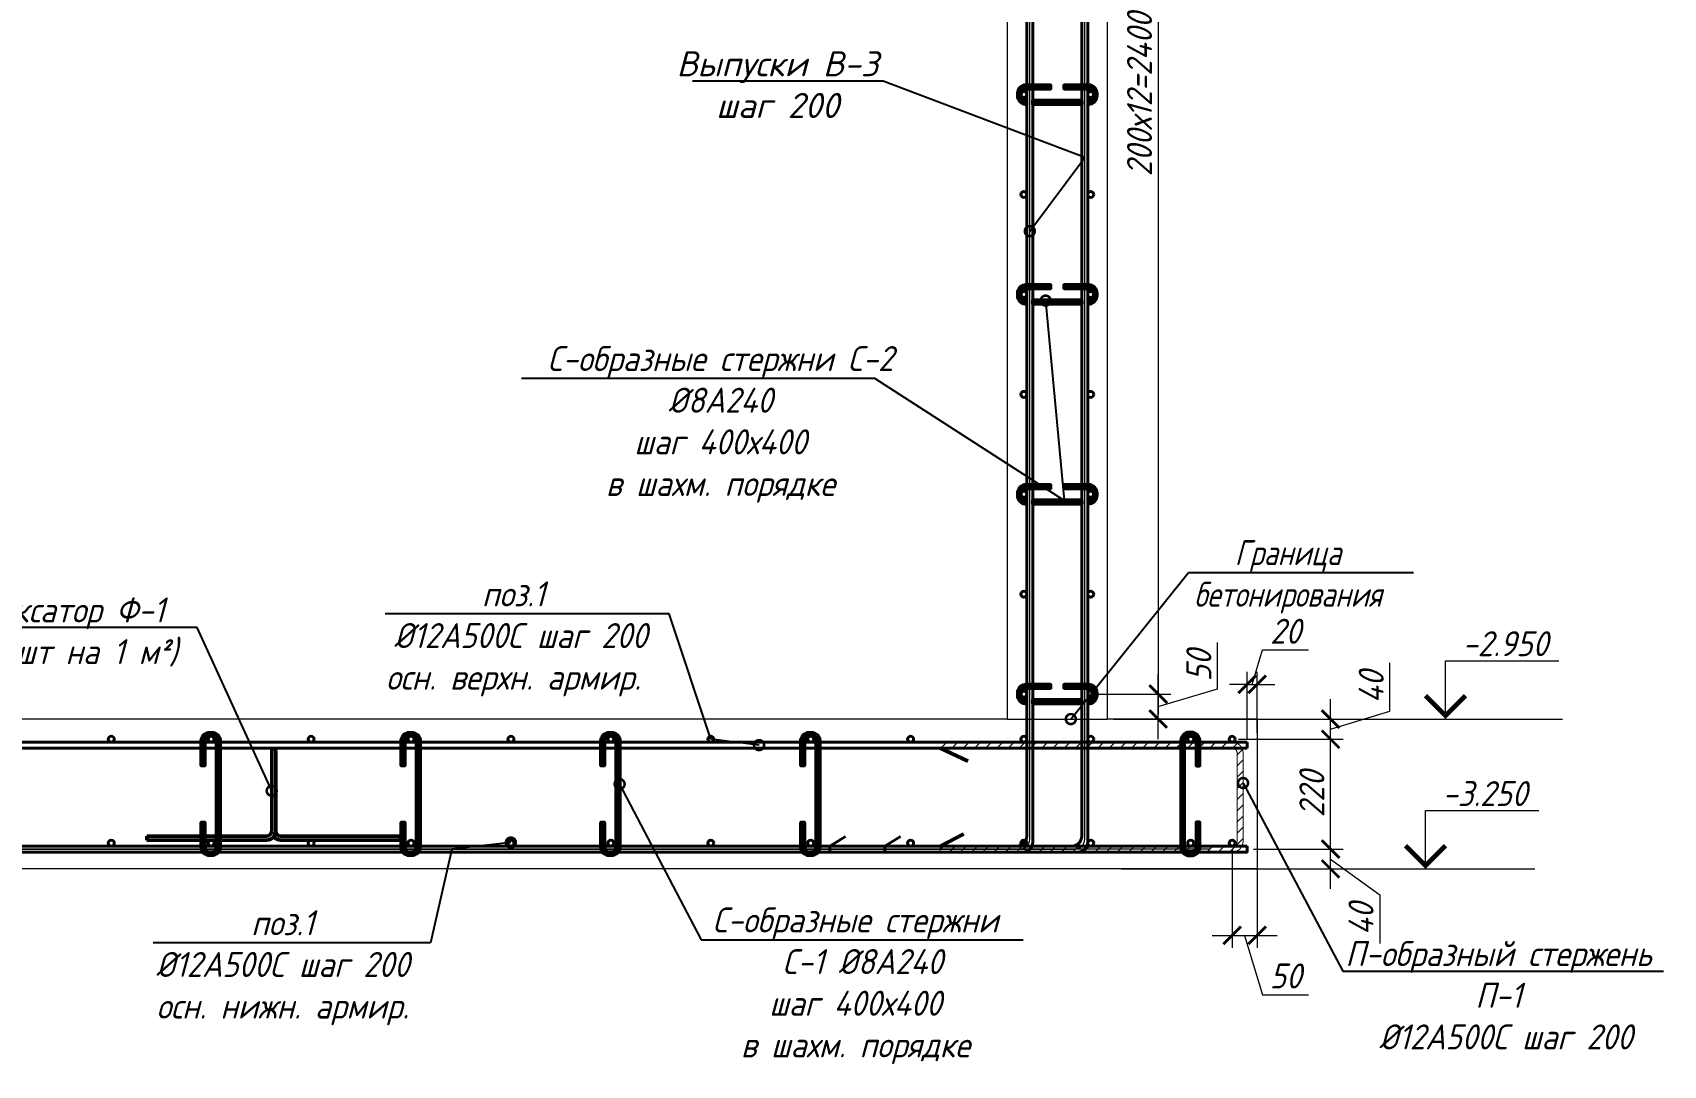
# Model space of a CAD drawing. Header units: millimetres. Extents: x 504091 to 2165846, y 135022 to 442887.
# Drawn here: x 1395289 to 1398553, y 227001 to 229068 of the extents above; entities that cross this region are included whole.
import ezdxf
from ezdxf import colors
from ezdxf.entities.mleader import LeaderData, LeaderLine
from ezdxf.math import Vec2, Vec3

# ---------------------------------------------------------------- set-up
doc = ezdxf.new("R2010")
doc.units = ezdxf.units.MM
doc.layers.get('Defpoints').update_dxf_attribs({"color": 255})
doc.layers.add('!Defpoints', color=255, linetype='Continuous', lineweight=5, plot=False)
for name, color, linetype, lineweight in [('Арматура 12', 26, 'Continuous', 50), ('К_Арматура 8', 134, 'Continuous', 50), ('КР_Арматура 12', 174, 'Continuous', 40), ('Монолит тонкий', 204, 'Continuous', 9), ('Размер', 7, 'Continuous', 13), ('размеры', 7, 'Continuous', 9), ('Размеры КР', 164, 'Continuous', 9)]:
    doc.layers.add(name, color=color, linetype=linetype, lineweight=lineweight)
doc.styles.add('GOST 2.304_new', font='isocpeur.ttf', dxfattribs={"width": 0.9, "oblique": 15})
doc.linetypes.add('зигзаг', pattern='A,0.00254,-5.08,[131,ltypeshp.shx,S=5.08,R=0,X=-5.08,Y=0],-10.16,[131,ltypeshp.shx,S=5.08,R=180,X=5.08,Y=0],-5.08', length=20.32254)
doc.dimstyles.new('SPDS 1_20', dxfattribs={"dimscale": 20, "dimtxt": 2.5, "dimasz": 1.77, "dimexe": 1.25, "dimexo": 0.625, "dimtad": 1, "dimdec": 0, "dimrnd": 0.001, "dimtxsty": 'GOST 2.304_new', "dimblk": 'ARCHTICK', "dimcen": 2.5, "dimdle": 2, "dimclrt": 256, "dimadec": 0, "dimazin": 2, "dimtfac": 0.75, "dimtdec": 0, "dimtmove": 1, "dimatfit": 3, "dimfxl": 0, "dimtolj": 1, "dimlwd": 9, "dimlwe": 9, "dimarcsym": 0})

# ---------------------------------------------------------------- blocks, each defined once
blk = doc.blocks.new('_DotSmall')
at = {"color": 0, "linetype": 'ByBlock', "lineweight": 35, "const_width": 0.5}
blk.add_lwpolyline([(-0.0625, 0, 1), (0.0625, 0, 1)], format="xyb", close=True, dxfattribs=at)
blk = doc.blocks.new('_ArchTick')
at = {"color": 0, "linetype": 'ByBlock', "const_width": 0.15}
blk.add_lwpolyline([(-0.5, -0.5), (0.5, 0.5)], dxfattribs=at)
blk = doc.blocks.new('*D3885')
at = {"layer": 'Defpoints', "color": 0, "lineweight": 20, "transparency": 16777216}
for p in [(1397406.8, 227744.2), (1397541.9, 227744.2), (1397439.8, 227694.2)]:
    blk.add_point(p, dxfattribs=at)
at = {"layer": 'Размеры КР', "color": 0, "lineweight": 9, "transparency": 16777216}
for p, q in [((1397660.7, 227754.8), (1397660.7, 227847.2)), ((1397541.9, 227654.2), (1397541.9, 227784.2)), ((1397419.3, 227744.2), (1397566.9, 227744.2)), ((1397541.9, 227719.2), (1397660.7, 227754.8)), ((1397452.3, 227694.2), (1397566.9, 227694.2))]:
    blk.add_line(p, q, dxfattribs=at)
at = {"layer": 'Размеры КР', "color": 0, "lineweight": 9, "transparency": 16777216, "xscale": 35.4, "yscale": 35.4, "zscale": 35.4}
for p, rotation in [((1397541.9, 227744.2), 90), ((1397541.9, 227694.2), 270)]:
    blk.add_blockref('_ArchTick', p, dxfattribs=dict(at, rotation=rotation))
at = {"layer": 'Размеры КР', "lineweight": 20, "transparency": 16777216, "insert": (1397623.2, 227801), "char_height": 50, "attachment_point": 5, "rotation": 90, "style": 'GOST 2.304_new'}
blk.add_mtext('\\A1;50', dxfattribs=at)
blk = doc.blocks.new('*D3886')
at = {"layer": 'Defpoints', "color": 0, "lineweight": 20, "transparency": 16777216}
for p in [(1397412.8, 230144.2), (1397406.8, 227744.2), (1397541.9, 227744.2)]:
    blk.add_point(p, dxfattribs=at)
at = {"layer": 'Размеры КР', "color": 0, "lineweight": 9, "transparency": 16777216}
for p, q in [((1397541.9, 230184.2), (1397541.9, 227704.2)), ((1397425.3, 230144.2), (1397566.9, 230144.2)), ((1397419.3, 227744.2), (1397566.9, 227744.2))]:
    blk.add_line(p, q, dxfattribs=at)
at = {"layer": 'Размеры КР', "color": 0, "lineweight": 9, "transparency": 16777216, "xscale": 35.4, "yscale": 35.4, "zscale": 35.4}
for p, rotation in [((1397541.9, 230144.2), 90), ((1397541.9, 227744.2), 270)]:
    blk.add_blockref('_ArchTick', p, dxfattribs=dict(at, rotation=rotation))
at = {"layer": 'Размеры КР', "lineweight": 20, "transparency": 16777216, "insert": (1397504.4, 228944.2), "char_height": 50, "attachment_point": 5, "rotation": 90, "style": 'GOST 2.304_new'}
blk.add_mtext('\\A1;200х12=2400', dxfattribs=at)
blk = doc.blocks.new('A$C087e266e')
at = {"layer": 'К_Арматура 8', "ltscale": 40}
for p, q in [((-29.1, 68.4), (-29.1, -93.2)), ((-21.1, 68.4), (-21.1, -93.2)), ((-279.1, -103.2), (-39.1, -103.2)), ((-279.1, -103.2), (-279.1, -111.2)), ((-279.1, -111.2), (-39.1, -111.2)), ((228.9, -103.2), (-11.1, -103.2)), ((228.9, -111.2), (-11.1, -111.2)), ((228.9, -103.2), (228.9, -111.2))]:
    blk.add_line(p, q, dxfattribs=at)
for centre, radius, start, end in [((-25.1, 68.4), 4, 0, 180), ((-39.1, -93.2), 10, 270, 0), ((-11.1, -93.2), 18, 180, 270), ((-11.1, -93.2), 10, 180, 270), ((-39.1, -93.2), 18, 270, 321.0576)]:
    blk.add_arc(centre, radius, start, end, dxfattribs=at)
blk = doc.blocks.new('*D3918')
at = {"layer": 'Defpoints', "color": 0, "lineweight": 20, "transparency": 16777216}
for p in [(1397739.8, 227763.7), (1397719.8, 227642), (1397739.8, 227654.4)]:
    blk.add_point(p, dxfattribs=at)
at = {"layer": 'Размеры КР', "color": 0, "lineweight": 9, "transparency": 16777216}
for p, q in [((1397729.8, 227763.7), (1397750.5, 227832.5)), ((1397750.5, 227832.5), (1397842.9, 227832.5)), ((1397719.8, 227763.7), (1397684.4, 227763.7)), ((1397719.8, 227654.5), (1397719.8, 227788.7)), ((1397719.8, 227763.7), (1397739.8, 227763.7)), ((1397719.8, 227763.7), (1397739.8, 227763.7)), ((1397739.8, 227666.9), (1397739.8, 227788.7)), ((1397739.8, 227763.7), (1397775.2, 227763.7))]:
    blk.add_line(p, q, dxfattribs=at)
at = {"layer": 'Размеры КР', "color": 0, "lineweight": 9, "transparency": 16777216, "xscale": 35.4, "yscale": 35.4, "zscale": 35.4}
blk.add_blockref('_ArchTick', (1397719.8, 227763.7), dxfattribs=at)
at = {"layer": 'Размеры КР', "color": 0, "lineweight": 9, "transparency": 16777216, "xscale": 35.4, "yscale": 35.4, "zscale": 35.4, "rotation": 180}
blk.add_blockref('_ArchTick', (1397739.8, 227763.7), dxfattribs=at)
at = {"layer": 'Размеры КР', "lineweight": 20, "transparency": 16777216, "insert": (1397796.7, 227870), "char_height": 50, "attachment_point": 5, "style": 'GOST 2.304_new'}
blk.add_mtext('\\A1;20', dxfattribs=at)
blk = doc.blocks.new('*D3919')
at = {"layer": 'Defpoints', "color": 0, "lineweight": 20, "transparency": 16777216}
for p in [(1397689.8, 227446), (1397739.8, 227418.2), (1397739.8, 227261.3)]:
    blk.add_point(p, dxfattribs=at)
at = {"layer": 'Размеры КР', "color": 0, "lineweight": 9, "transparency": 16777216}
for p, q in [((1397689.8, 227433.5), (1397689.8, 227236.3)), ((1397739.8, 227405.7), (1397739.8, 227236.3)), ((1397649.8, 227261.3), (1397779.8, 227261.3)), ((1397714.8, 227261.3), (1397750.5, 227142.5)), ((1397750.5, 227142.5), (1397842.9, 227142.5))]:
    blk.add_line(p, q, dxfattribs=at)
at = {"layer": 'Размеры КР', "color": 0, "lineweight": 9, "transparency": 16777216, "xscale": 35.4, "yscale": 35.4, "zscale": 35.4, "rotation": 180}
blk.add_blockref('_ArchTick', (1397689.8, 227261.3), dxfattribs=at)
at = {"layer": 'Размеры КР', "color": 0, "lineweight": 9, "transparency": 16777216, "xscale": 35.4, "yscale": 35.4, "zscale": 35.4}
blk.add_blockref('_ArchTick', (1397739.8, 227261.3), dxfattribs=at)
at = {"layer": 'Размеры КР', "lineweight": 20, "transparency": 16777216, "insert": (1397796.7, 227180), "char_height": 50, "attachment_point": 5, "style": 'GOST 2.304_new'}
blk.add_mtext('\\A1;50', dxfattribs=at)
blk = doc.blocks.new('*D3920')
at = {"layer": 'Defpoints', "color": 0, "lineweight": 20, "transparency": 16777216}
for p in [(1397719.8, 227434), (1397886.9, 227434), (1397739.8, 227394.2)]:
    blk.add_point(p, dxfattribs=at)
at = {"layer": 'Размеры КР', "color": 0, "lineweight": 9, "transparency": 16777216}
for p, q in [((1397886.9, 227354.2), (1397886.9, 227474)), ((1397732.3, 227434), (1397911.9, 227434)), ((1397886.9, 227414.1), (1397985.3, 227342.2)), ((1397752.3, 227394.2), (1397911.9, 227394.2)), ((1397985.3, 227342.2), (1397985.3, 227245.3))]:
    blk.add_line(p, q, dxfattribs=at)
at = {"layer": 'Размеры КР', "color": 0, "lineweight": 9, "transparency": 16777216, "xscale": 35.4, "yscale": 35.4, "zscale": 35.4}
for p, rotation in [((1397886.9, 227434), 90), ((1397886.9, 227394.2), 270)]:
    blk.add_blockref('_ArchTick', p, dxfattribs=dict(at, rotation=rotation))
at = {"layer": 'Размеры КР', "lineweight": 20, "transparency": 16777216, "insert": (1397947.8, 227293.8), "char_height": 50, "attachment_point": 5, "rotation": 90, "style": 'GOST 2.304_new'}
blk.add_mtext('\\A1;40', dxfattribs=at)
blk = doc.blocks.new('*D3921')
at = {"layer": 'Defpoints', "color": 0, "lineweight": 20, "transparency": 16777216}
for p in [(1397689.8, 227654), (1397886.9, 227654), (1397719.8, 227434)]:
    blk.add_point(p, dxfattribs=at)
at = {"layer": 'Размеры КР', "color": 0, "lineweight": 9, "transparency": 16777216}
for p, q in [((1397886.9, 227394), (1397886.9, 227694)), ((1397702.3, 227654), (1397911.9, 227654)), ((1397732.3, 227434), (1397911.9, 227434))]:
    blk.add_line(p, q, dxfattribs=at)
at = {"layer": 'Размеры КР', "color": 0, "lineweight": 9, "transparency": 16777216, "xscale": 35.4, "yscale": 35.4, "zscale": 35.4}
for p, rotation in [((1397886.9, 227654), 90), ((1397886.9, 227434), 270)]:
    blk.add_blockref('_ArchTick', p, dxfattribs=dict(at, rotation=rotation))
at = {"layer": 'Размеры КР', "lineweight": 20, "transparency": 16777216, "insert": (1397849.4, 227544), "char_height": 50, "attachment_point": 5, "rotation": 90, "style": 'GOST 2.304_new'}
blk.add_mtext('\\A1;220', dxfattribs=at)
blk = doc.blocks.new('*D3922')
at = {"layer": 'Defpoints', "color": 0, "lineweight": 20, "transparency": 16777216}
for p in [(1397707.1, 227694.2), (1397886.9, 227694.2), (1397689.8, 227654)]:
    blk.add_point(p, dxfattribs=at)
at = {"layer": 'Размеры КР', "color": 0, "lineweight": 9, "transparency": 16777216}
for p, q in [((1398005.7, 227709.7), (1398005.7, 227806.6)), ((1397886.9, 227614), (1397886.9, 227734.2)), ((1397886.9, 227674.1), (1398005.7, 227709.7)), ((1397719.6, 227694.2), (1397911.9, 227694.2)), ((1397702.3, 227654), (1397911.9, 227654))]:
    blk.add_line(p, q, dxfattribs=at)
at = {"layer": 'Размеры КР', "color": 0, "lineweight": 9, "transparency": 16777216, "xscale": 35.4, "yscale": 35.4, "zscale": 35.4}
for p, rotation in [((1397886.9, 227694.2), 90), ((1397886.9, 227654), 270)]:
    blk.add_blockref('_ArchTick', p, dxfattribs=dict(at, rotation=rotation))
at = {"layer": 'Размеры КР', "lineweight": 20, "transparency": 16777216, "insert": (1397968.2, 227758.1), "char_height": 50, "attachment_point": 5, "rotation": 90, "style": 'GOST 2.304_new'}
blk.add_mtext('\\A1;40', dxfattribs=at)

msp = doc.modelspace()

# ---------------------------------------------------------------- hatches: boundary and pattern name
at = {"layer": 'Размер', "lineweight": 13, "transparency": 33554687}
h = msp.add_hatch(dxfattribs=at)
h.set_pattern_fill('ANSI31', color=256, scale=5)
h.set_pattern_definition([(45, (343797.463, 19683.204), (-11.22532015, 11.22532015), [])])
edge = h.paths.add_edge_path()
edge.add_line((1397105.6383, 227647.9533), (1397689.8404, 227647.9533))
edge.add_arc((1397689.8404, 227626.0533), 21.9, 0, 90, ccw=False)
edge.add_line((1397711.7404, 227626.0533), (1397711.7404, 227449.8533))
edge.add_arc((1397689.8404, 227449.8533), 21.9, -90, 0, ccw=False)
edge.add_line((1397689.8404, 227427.9533), (1397105.6383, 227427.9533))
edge.add_line((1397105.6383, 227427.9533), (1397105.6383, 227439.9533))
edge.add_line((1397105.6383, 227439.9533), (1397689.8404, 227439.9533))
edge.add_arc((1397689.8404, 227449.8533), 9.9, 270, 360)
edge.add_line((1397699.7404, 227449.8533), (1397699.7404, 227626.0533))
edge.add_arc((1397689.8404, 227626.0533), 9.9, 360, 450)
edge.add_line((1397689.8404, 227635.9533), (1397105.6383, 227635.9533))
edge.add_line((1397105.6383, 227635.9533), (1397105.6383, 227647.9533))

# ---------------------------------------------------------------- linework, layer by layer
at = {"layer": '!Defpoints', "lineweight": 15, "ltscale": 100}
for points in [[(1389693.566, 227433.9533), (1397374.832, 227433.9533, 0.414213562), (1397394.832, 227453.9533), (1397394.832, 230284.1565)], [(1389693.566, 227433.9533), (1397264.832, 227433.9533, 0.414213562), (1397284.832, 227453.9533), (1397284.832, 230284.1565)], [(1397645.4937, 227433.9533), (1389964.2277, 227433.9533, -0.414213562), (1389944.2277, 227453.9533), (1389944.2277, 230084.1565)], [(1397645.4937, 227433.9533), (1390074.2277, 227433.9533, -0.414213562), (1390054.2277, 227453.9533), (1390054.2277, 230084.1565)]]:
    msp.add_lwpolyline(points, format="xyb", dxfattribs=at)
at = {"layer": 'Арматура 12', "lineweight": 53, "ltscale": 20}
for p, q in [((1397105.6383, 227635.9533), (1397160.5734, 227609.9275)), ((1397105.6383, 227439.9533), (1397152.9293, 227464.3955))]:
    msp.add_line(p, q, dxfattribs=at)
for points in [[(1397278.7942, 228931.8395, -0.460305877), (1397266.7942, 228942.2338), (1397266.7942, 228946.0791, -0.414213562), (1397277.2942, 228956.5791), (1397326.2098, 228956.5791), (1397326.2098, 228962.5791), (1397277.2942, 228962.5791, 0.414213562), (1397260.7942, 228946.0791), (1397260.7942, 228942.2338, 0.441038441), (1397278.7942, 228925.785, 0.242110317)], [(1397400.7942, 228925.7338), (1397402.2942, 228925.7338, 0.414213562), (1397418.7942, 228942.2338), (1397418.7942, 228946.0791, 0.414213562), (1397402.2942, 228962.5791), (1397353.3643, 228962.5791), (1397353.3643, 228956.5791), (1397402.2942, 228956.5791, -0.414213562), (1397412.7942, 228946.0791), (1397412.7942, 228942.2338, -0.414213562), (1397402.2942, 228931.7338), (1397400.7942, 228931.7338)], [(1397278.7942, 228531.8395, -0.460305877), (1397266.7942, 228542.2338), (1397266.7942, 228546.0791, -0.414213562), (1397277.2942, 228556.5791), (1397326.2098, 228556.5791), (1397326.2098, 228562.5791), (1397277.2942, 228562.5791, 0.414213562), (1397260.7942, 228546.0791), (1397260.7942, 228542.2338, 0.441038441), (1397278.7942, 228525.785, 0.242110317)], [(1397400.7942, 228525.7338), (1397402.2942, 228525.7338, 0.414213562), (1397418.7942, 228542.2338), (1397418.7942, 228546.0791, 0.414213562), (1397402.2942, 228562.5791), (1397353.3643, 228562.5791), (1397353.3643, 228556.5791), (1397402.2942, 228556.5791, -0.414213562), (1397412.7942, 228546.0791), (1397412.7942, 228542.2338, -0.414213562), (1397402.2942, 228531.7338), (1397400.7942, 228531.7338)], [(1397278.7942, 228131.8395, -0.460305877), (1397266.7942, 228142.2338), (1397266.7942, 228146.0791, -0.414213562), (1397277.2942, 228156.5791), (1397326.2098, 228156.5791), (1397326.2098, 228162.5791), (1397277.2942, 228162.5791, 0.414213562), (1397260.7942, 228146.0791), (1397260.7942, 228142.2338, 0.441038441), (1397278.7942, 228125.785, 0.242110317)], [(1397400.7942, 228125.7338), (1397402.2942, 228125.7338, 0.414213562), (1397418.7942, 228142.2338), (1397418.7942, 228146.0791, 0.414213562), (1397402.2942, 228162.5791), (1397353.3643, 228162.5791), (1397353.3643, 228156.5791), (1397402.2942, 228156.5791, -0.414213562), (1397412.7942, 228146.0791), (1397412.7942, 228142.2338, -0.414213562), (1397402.2942, 228131.7338), (1397400.7942, 228131.7338)], [(1397278.7942, 227731.8395, -0.460305877), (1397266.7942, 227742.2338), (1397266.7942, 227746.0791, -0.414213562), (1397277.2942, 227756.5791), (1397326.2098, 227756.5791), (1397326.2098, 227762.5791), (1397277.2942, 227762.5791, 0.414213562), (1397260.7942, 227746.0791), (1397260.7942, 227742.2338, 0.441038441), (1397278.7942, 227725.785, 0.242110317)], [(1397400.7942, 227725.7338), (1397402.2942, 227725.7338, 0.414213562), (1397418.7942, 227742.2338), (1397418.7942, 227746.0791, 0.414213562), (1397402.2942, 227762.5791), (1397353.3643, 227762.5791), (1397353.3643, 227756.5791), (1397402.2942, 227756.5791, -0.414213562), (1397412.7942, 227746.0791), (1397412.7942, 227742.2338, -0.414213562), (1397402.2942, 227731.7338), (1397400.7942, 227731.7338)], [(1395657.8626, 227647.9533, 0.468919726), (1395647.3626, 227660.8572), (1395643.5173, 227660.8572, 0.414213562), (1395633.0173, 227650.3572), (1395633.0173, 227601.4416), (1395627.0173, 227601.4416), (1395627.0173, 227650.3572, -0.414213562), (1395643.5173, 227666.8572), (1395647.3626, 227666.8572, -0.450955437), (1395663.8626, 227647.9533, -0.242110317)], [(1396057.8626, 227647.9533, 0.468919726), (1396047.3626, 227660.8572), (1396043.5173, 227660.8572, 0.414213562), (1396033.0173, 227650.3572), (1396033.0173, 227601.4416), (1396027.0173, 227601.4416), (1396027.0173, 227650.3572, -0.414213562), (1396043.5173, 227666.8572), (1396047.3626, 227666.8572, -0.450955437), (1396063.8626, 227647.9533, -0.242110317)], [(1396457.8626, 227647.9533, 0.468919726), (1396447.3626, 227660.8572), (1396443.5173, 227660.8572, 0.414213562), (1396433.0173, 227650.3572), (1396433.0173, 227601.4416), (1396427.0173, 227601.4416), (1396427.0173, 227650.3572, -0.414213562), (1396443.5173, 227666.8572), (1396447.3626, 227666.8572, -0.450955437), (1396463.8626, 227647.9533, -0.242110317)], [(1396857.8626, 227647.9533, 0.468919726), (1396847.3626, 227660.8572), (1396843.5173, 227660.8572, 0.414213562), (1396833.0173, 227650.3572), (1396833.0173, 227601.4416), (1396827.0173, 227601.4416), (1396827.0173, 227650.3572, -0.414213562), (1396843.5173, 227666.8572), (1396847.3626, 227666.8572, -0.450955437), (1396863.8626, 227647.9533, -0.242110317)], [(1397593.6911, 227647.9533, -0.468919726), (1397604.1911, 227660.8572), (1397608.0364, 227660.8572, -0.414213562), (1397618.5364, 227650.3572), (1397618.5364, 227601.4416), (1397624.5364, 227601.4416), (1397624.5364, 227650.3572, 0.414213562), (1397608.0364, 227666.8572), (1397604.1911, 227666.8572, 0.450955437), (1397587.6911, 227647.9533, 0.242110317)], [(1395663.8626, 227439.9533), (1395663.8626, 227438.1972, -0.414213562), (1395647.3626, 227421.6972), (1395643.5173, 227421.6972, -0.414213562), (1395627.0173, 227438.1972), (1395627.0173, 227487.1271), (1395633.0173, 227487.1271), (1395633.0173, 227438.1972, 0.414213562), (1395643.5173, 227427.6972), (1395647.3626, 227427.6972, 0.414213562), (1395657.8626, 227438.1972), (1395657.8626, 227439.9533)], [(1396063.8626, 227439.9533), (1396063.8626, 227438.1972, -0.414213562), (1396047.3626, 227421.6972), (1396043.5173, 227421.6972, -0.414213562), (1396027.0173, 227438.1972), (1396027.0173, 227487.1271), (1396033.0173, 227487.1271), (1396033.0173, 227438.1972, 0.414213562), (1396043.5173, 227427.6972), (1396047.3626, 227427.6972, 0.414213562), (1396057.8626, 227438.1972), (1396057.8626, 227439.9533)], [(1396463.8626, 227439.9533), (1396463.8626, 227438.1972, -0.414213562), (1396447.3626, 227421.6972), (1396443.5173, 227421.6972, -0.414213562), (1396427.0173, 227438.1972), (1396427.0173, 227487.1271), (1396433.0173, 227487.1271), (1396433.0173, 227438.1972, 0.414213562), (1396443.5173, 227427.6972), (1396447.3626, 227427.6972, 0.414213562), (1396457.8626, 227438.1972), (1396457.8626, 227439.9533)], [(1396863.8626, 227439.9533), (1396863.8626, 227438.1972, -0.414213562), (1396847.3626, 227421.6972), (1396843.5173, 227421.6972, -0.414213562), (1396827.0173, 227438.1972), (1396827.0173, 227487.1271), (1396833.0173, 227487.1271), (1396833.0173, 227438.1972, 0.414213562), (1396843.5173, 227427.6972), (1396847.3626, 227427.6972, 0.414213562), (1396857.8626, 227438.1972), (1396857.8626, 227439.9533)], [(1397587.6911, 227439.9533), (1397587.6911, 227438.1972, 0.414213562), (1397604.1911, 227421.6972), (1397608.0364, 227421.6972, 0.414213562), (1397624.5364, 227438.1972), (1397624.5364, 227487.1271), (1397618.5364, 227487.1271), (1397618.5364, 227438.1972, -0.414213562), (1397608.0364, 227427.6972), (1397604.1911, 227427.6972, -0.414213562), (1397593.6911, 227438.1972), (1397593.6911, 227439.9533)]]:
    msp.add_lwpolyline(points, format="xyb", dxfattribs=at)
for points in [[(1397388.7942, 228931.7338), (1397290.7942, 228931.7338), (1397290.7942, 228925.7338), (1397388.7942, 228925.7338)], [(1397388.7942, 228531.7338), (1397290.7942, 228531.7338), (1397290.7942, 228525.7338), (1397388.7942, 228525.7338)], [(1397388.7942, 228131.7338), (1397290.7942, 228131.7338), (1397290.7942, 228125.7338), (1397388.7942, 228125.7338)], [(1397388.7942, 227731.7338), (1397290.7942, 227731.7338), (1397290.7942, 227725.7338), (1397388.7942, 227725.7338)], [(1395657.8626, 227439.9533), (1395657.8626, 227647.9533), (1395663.8626, 227647.9533), (1395663.8626, 227439.9533)], [(1396057.8626, 227439.9533), (1396057.8626, 227647.9533), (1396063.8626, 227647.9533), (1396063.8626, 227439.9533)], [(1396457.8626, 227439.9533), (1396457.8626, 227647.9533), (1396463.8626, 227647.9533), (1396463.8626, 227439.9533)], [(1396857.8626, 227439.9533), (1396857.8626, 227647.9533), (1396863.8626, 227647.9533), (1396863.8626, 227439.9533)], [(1397593.6911, 227439.9533), (1397593.6911, 227647.9533), (1397587.6911, 227647.9533), (1397587.6911, 227439.9533)]]:
    msp.add_lwpolyline(points, close=True, dxfattribs=at)
msp.add_lwpolyline([(1397105.6383, 227647.9533, 2, 2, 0), (1397689.8404, 227647.9533, 2, 2, -0.414213562), (1397711.7404, 227626.0533, 2, 2, 0), (1397711.7404, 227449.8533, 2, 2, -0.414213562), (1397689.8404, 227427.9533, 2, 2, 0), (1397105.6383, 227427.9533, 2, 2, 0), (1397105.6383, 227439.9533, 2, 2, 0), (1397689.8404, 227439.9533, 2, 2, 0.414213562), (1397699.7404, 227449.8533, 2, 2, 0), (1397699.7404, 227626.0533, 2, 2, 0.414213562), (1397689.8404, 227635.9533, 2, 2, 0), (1397105.6383, 227635.9533, 0, 0, 0)], format="xyseb", close=True, dxfattribs=at)
at = {"layer": 'КР_Арматура 12', "ltscale": 12}
for p, q in [((1389619.2277, 227647.9533), (1397719.832, 227647.9533)), ((1389619.2277, 227635.9533), (1397719.832, 227635.9533)), ((1397719.832, 227647.9533), (1397719.832, 227635.9533)), ((1397719.832, 227635.9533), (1397719.832, 227647.9533)), ((1396884.832, 227439.9533), (1396916.1133, 227459.086)), ((1396884.832, 227439.9533), (1396884.832, 227427.9533)), ((1396994.832, 227439.9533), (1397026.1133, 227459.086)), ((1396994.832, 227439.9533), (1397026.1133, 227459.086)), ((1397719.832, 227439.9533), (1397709.375, 227439.9533)), ((1397719.832, 227439.9533), (1397719.832, 227427.9533))]:
    msp.add_line(p, q, dxfattribs=at)
for points in [[(1389619.2277, 227439.9533), (1389619.2277, 227427.9533), (1397270.832, 227427.9533, 0.414213562), (1397290.832, 227447.9533), (1397290.832, 230264.1565), (1397278.832, 230264.1565), (1397278.832, 227459.9533, -0.414213562), (1397258.832, 227439.9533), (1389619.2277, 227439.9533)], [(1389699.566, 227427.9533), (1397380.832, 227427.9533, 0.414213562), (1397400.832, 227447.9533), (1397400.832, 230264.1565), (1397388.832, 230264.1565), (1397388.832, 227459.9533, -0.414213562), (1397368.832, 227439.9533), (1390233.4214, 227439.9533)], [(1397639.4937, 227427.9533), (1389958.2277, 227427.9533, -0.414213562), (1389938.2277, 227447.9533), (1389938.2277, 230064.1565), (1389950.2277, 230064.1565), (1389950.2277, 227459.9533, 0.414213562), (1389970.2277, 227439.9533), (1397105.6383, 227439.9533)], [(1397719.832, 227439.9533), (1397719.832, 227427.9533), (1390068.2277, 227427.9533, -0.414213562), (1390048.2277, 227447.9533), (1390048.2277, 230064.1565), (1390060.2277, 230064.1565), (1390060.2277, 227459.9533, 0.414213562), (1390080.2277, 227439.9533), (1397719.832, 227439.9533)]]:
    msp.add_lwpolyline(points, format="xyb", dxfattribs=at)
msp.add_lwpolyline([(1396994.832, 227439.9533), (1396994.832, 227427.9533)], dxfattribs=at)
for centre in [(1397272.832, 228944.1565), (1397406.7942, 228944.1565), (1397272.832, 228744.1565), (1397406.7942, 228744.1565), (1397272.832, 228544.1565), (1397406.7942, 228544.1565), (1397272.832, 228344.1565), (1397406.7942, 228344.1565), (1397272.832, 228144.1565), (1397406.7942, 228144.1565), (1397272.832, 227944.1565), (1397406.7942, 227944.1565), (1397272.832, 227744.1565), (1397406.7942, 227744.1565), (1395446.3605, 227653.9533), (1395646.3605, 227653.9533), (1395846.3605, 227653.9533), (1396046.3605, 227653.9533), (1396246.3605, 227653.9533), (1396446.3605, 227653.9533), (1396646.3605, 227653.9533), (1396846.3605, 227653.9533), (1397046.3605, 227653.9533), (1397272.8416, 227653.9533), (1397406.8224, 227653.9533), (1397606.832, 227653.9533), (1397689.832, 227653.9533), (1395446.3605, 227445.9533), (1395646.3605, 227445.9533), (1395846.3605, 227445.9533), (1396046.3605, 227445.9533), (1396246.3605, 227445.9533), (1396446.3605, 227445.9533), (1396646.3605, 227445.9533), (1396846.3605, 227445.9533), (1397046.3605, 227445.9533), (1397272.8416, 227445.9533), (1397406.8224, 227445.9533), (1397606.832, 227445.9533), (1397689.832, 227445.9533)]:
    msp.add_circle(centre, 6, dxfattribs=at)
at = {"layer": 'Монолит тонкий', "lineweight": 15, "ltscale": 100}
for p, q in [((1397239.832, 230284.1565), (1397239.832, 227694.1565)), ((1397439.832, 230284.1565), (1397439.832, 227694.1565)), ((1397239.832, 227694.1565), (1394479.3605, 227694.1565)), ((1397739.832, 227694.1565), (1397439.832, 227694.1565)), ((1397739.832, 227694.1565), (1397739.832, 227394.1565)), ((1397739.832, 227394.1565), (1389599.2277, 227394.1565))]:
    msp.add_line(p, q, dxfattribs=at)
at = {"layer": 'размеры', "ltscale": 50}
for points in [[(1398117.0035, 227694.1565), (1398117.0035, 227811.0779), (1398343.8521, 227811.0779)], [(1398076.8064, 227394.1565), (1398076.8064, 227511.0779), (1398303.6551, 227511.0779)]]:
    msp.add_lwpolyline(points, dxfattribs=at)
at = {"layer": 'размеры', "ltscale": 50, "const_width": 9.6}
for points in [[(1398077.0035, 227740.9447), (1398117.0035, 227700.9447), (1398157.0035, 227740.9447)], [(1398036.8064, 227440.9447), (1398076.8064, 227400.9447), (1398116.8064, 227440.9447)]]:
    msp.add_lwpolyline(points, dxfattribs=at)
at = {"layer": 'Размеры КР', "linetype": 'зигзаг', "lineweight": 20}
msp.add_line((1397239.832, 227694.1565), (1397439.832, 227694.1565), dxfattribs=at)
at = {"layer": 'Размеры КР', "lineweight": 20}
for p, q in [((1397523.9074, 227694.1565), (1398351.2017, 227694.1565)), ((1397468.3932, 227394.1565), (1398295.6876, 227394.1565))]:
    msp.add_line(p, q, dxfattribs=at)

# ---------------------------------------------------------------- block references
at = {"layer": 'Размеры КР', "lineweight": 20, "xscale": -1}
msp.add_blockref('A$C087e266e', (1395746.4017, 227563.1635), dxfattribs=at)

# ---------------------------------------------------------------- texts
at = {"layer": 'размеры', "ltscale": 50, "style": 'GOST 2.304_new', "oblique": 15, "width": 0.9}
for s, p in [('-2.950', (1398150.5705, 227820.0672)), ('-3.250', (1398110.3734, 227520.0672))]:
    msp.add_text(s, height=50, dxfattribs=at).set_placement(p)

# ---------------------------------------------------------------- dimensions: what is measured, and where the dimension line sits
at = {"layer": 'Размеры КР', "lineweight": 20}
dim = msp.add_linear_dim(base=(1397541.9454, 227744.1565), p1=(1397412.7942, 230144.1565), p2=(1397406.7942, 227744.1565), angle=90, text='200х12=<>', dimstyle='SPDS 1_20', dxfattribs=at)
dim.commit()
dim.dimension.update_dxf_attribs({"geometry": '*D3886', "text_midpoint": (1397504.4454, 228944.1565)})
for base, p1, p2, picture, middle in [((1397739.832, 227763.7197), (1397719.832, 227641.9533), (1397739.832, 227654.3624), '*D3918', (1397762.957, 227869.9697)), ((1397739.832, 227261.2739), (1397689.832, 227445.9533), (1397739.832, 227418.2306), '*D3919', (1397762.957, 227180.0239))]:
    dim = msp.add_linear_dim(base=base, p1=p1, p2=p2, dimstyle='SPDS 1_20', dxfattribs=at)
    dim.commit()
    dim.dimension.update_dxf_attribs({"geometry": picture, "text_midpoint": middle})
for base, p1, p2, picture, middle in [((1397541.9454, 227744.1565), (1397439.832, 227694.1565), (1397406.7942, 227744.1565), '*D3885', (1397623.1954, 227767.2815)), ((1397886.9268, 227694.1565), (1397689.832, 227653.9533), (1397707.1138, 227694.1565), '*D3922', (1397968.1768, 227722.1799)), ((1397886.9268, 227653.9533), (1397719.832, 227433.9533), (1397689.832, 227653.9533), '*D3921', (1397849.4268, 227543.9533))]:
    dim = msp.add_linear_dim(base=base, p1=p1, p2=p2, angle=90, dimstyle='SPDS 1_20', dxfattribs=at)
    dim.commit()
    dim.dimension.update_dxf_attribs({"geometry": picture, "text_midpoint": middle})
dim = msp.add_linear_dim(base=(1397886.9268, 227433.9533), p1=(1397739.832, 227394.1565), p2=(1397719.832, 227433.9533), angle=90, dimstyle='SPDS 1_20', dxfattribs=at)
dim.commit()
dim.dimension.update_dxf_attribs({"geometry": '*D3920', "text_midpoint": (1397985.3496, 227329.6996), "dimtype": 160})

# ---------------------------------------------------------------- leaders
at = {"layer": 'Размер', "ltscale": 20}
ml = msp.add_multileader_mtext('Standard', dxfattribs=at)
ml.set_content('\\A1;{\\W1;Выпуски В-3\\Pшаг 200}', color=256, style='GOST 2.304_new')
ml.set_leader_properties()
ml.set_arrow_properties(name='DOTSMALL')
ml.build(insert=Vec2(0, 0))
ml.multileader.update_dxf_attribs({"text_left_attachment_type": 6, "text_right_attachment_type": 6, "dogleg_length": 4, "arrow_head_size": 40})
ctx = ml.context
ctx.base_point, ctx.char_height, ctx.arrow_head_size, ctx.landing_gap_size, ctx.plane_origin = Vec3(1396576.519, 228970.7354), 50, 40, 0, Vec3(1440983.3401, 519571.7482)
ctx.left_attachment, ctx.right_attachment, ctx.text_align_type = 6, 6, 1
notes = []
notes.append((ctx, [(1, (1, 1, 0), (1396991.3139, 228970.7354), (-1, 0), 8, [(1, [(1397284.832, 228670.7193), (1397394.832, 228818.1443)], 0, [])])]))
ctx.mtext.insert, ctx.mtext.width, ctx.mtext.alignment, ctx.mtext.flow_direction = Vec3(1396779.9164, 229030.7354), 511.854399, 2, 5
ml = msp.add_multileader_mtext('Standard', dxfattribs=at)
ml.set_content('\\A1;С-образные стержни С-2 %%C8А240\\Pшаг 400х400\\Pв шахм. порядке ', color=256, style='GOST 2.304_new')
ml.set_leader_properties()
ml.set_arrow_properties(name='DOTSMALL')
ml.build(insert=Vec2(0, 0))
ml.multileader.update_dxf_attribs({"text_left_attachment_type": 6, "text_right_attachment_type": 6, "arrow_head_size": 40})
ctx = ml.context
ctx.base_point, ctx.char_height, ctx.arrow_head_size, ctx.landing_gap_size, ctx.plane_origin = Vec3(1396364.6011, 228375.7686), 50, 40, 0, Vec3(1400216.7593, 258553.5114)
ctx.left_attachment, ctx.right_attachment, ctx.text_align_type = 6, 6, 1
notes.append((ctx, [(1, (1, 1, 0), (1396974.4858, 228375.7686), (-1, 0), 8, [(0, [(1397316.5267, 228531.7338), (1397353.6857, 228131.7338)], 0, [])])]))
ctx.mtext.insert, ctx.mtext.width, ctx.mtext.alignment, ctx.mtext.flow_direction = Vec3(1396665.5434, 228440.7686), 691.770084, 2, 5
ml = msp.add_multileader_mtext('Standard', dxfattribs=at)
ml.set_content('\\A1;{\\W0.8;Граница бетонирования}', color=256, style='GOST 2.304_new')
ml.set_leader_properties()
ml.set_arrow_properties(name='DOTSMALL')
ml.build(insert=Vec2(0, 0))
ml.multileader.update_dxf_attribs({"text_left_attachment_type": 6, "text_right_attachment_type": 6, "arrow_head_size": 40})
ctx = ml.context
ctx.base_point, ctx.char_height, ctx.arrow_head_size, ctx.landing_gap_size, ctx.plane_origin = Vec3(1397610.6289, 227987.361), 50, 40, 0, Vec3(1375886.362, 372769.8745)
ctx.left_attachment, ctx.right_attachment, ctx.text_align_type = 6, 6, 1
notes.append((ctx, [(1, (1, 1, 0), (1397602.6289, 227987.361), (1, 0), 8, [(0, [(1397366.9332, 227694.1565)], 0, [])])]))
ctx.mtext.insert, ctx.mtext.rotation, ctx.mtext.width, ctx.mtext.alignment, ctx.mtext.flow_direction = Vec3(1397801.3277, 228052.361), 6.283185307, 437.606485, 2, 5
ml = msp.add_multileader_mtext('Standard', dxfattribs=at)
ml.set_content('\\A1;поз.1\\P %%C12А500С шаг 200\\Pосн. верхн. армир.', color=256, style='GOST 2.304_new')
ml.set_leader_properties()
ml.set_arrow_properties(name='DOTSMALL')
ml.build(insert=Vec2(0, 0))
ml.multileader.update_dxf_attribs({"text_left_attachment_type": 6, "text_right_attachment_type": 6, "arrow_head_size": 40})
ctx = ml.context
ctx.base_point, ctx.char_height, ctx.arrow_head_size, ctx.landing_gap_size, ctx.plane_origin = Vec3(1395947.7853, 227904.7115), 50, 40, 0, Vec3(1398943.4142, 257349.683)
ctx.left_attachment, ctx.right_attachment, ctx.text_align_type = 6, 6, 1
notes.append((ctx, [(1, (1, 1, 0), (1396562.7726, 227904.7115), (-1, 0), 8, [(1, [(1396742.9363, 227642.02), (1396646.5784, 227654.02)], 0, [])])]))
ctx.mtext.insert, ctx.mtext.width, ctx.mtext.alignment, ctx.mtext.flow_direction = Vec3(1396251.2789, 227969.7115), 896.133701, 2, 5
ml = msp.add_multileader_mtext('Standard', dxfattribs=at)
ml.set_content('\\A1;Фиксатор Ф-1 \\P(1,5 шт на 1 м²)', color=256, style='GOST 2.304_new')
ml.set_leader_properties()
ml.set_arrow_properties(name='DOTSMALL')
ml.build(insert=Vec2(0, 0))
ml.multileader.update_dxf_attribs({"text_left_attachment_type": 6, "text_right_attachment_type": 6, "arrow_head_size": 40})
ctx = ml.context
ctx.base_point, ctx.char_height, ctx.arrow_head_size, ctx.landing_gap_size, ctx.plane_origin = Vec3(1395108.3415, 227877.5624), 50, 40, 0, Vec3(1394776.3797, 256481.5229)
ctx.left_attachment, ctx.right_attachment, ctx.text_align_type = 6, 6, 1
notes.append((ctx, [(0, (1, 1, 0), (1395618.0595, 227877.5624), (-1, 0), 8, [(1, [(1395767.4982, 227550.7402)], 0, [])])]))
ctx.mtext.insert, ctx.mtext.rotation, ctx.mtext.width, ctx.mtext.alignment, ctx.mtext.flow_direction = Vec3(1395359.2005, 227937.5624), 6.283185307, 543.43425, 2, 5
ml = msp.add_multileader_mtext('Standard', dxfattribs=at)
ml.set_content('\\A1;С-образные стержни\\P С-1 %%C8А240\\Pшаг 400х400\\Pв шахм. порядке ', color=256, style='GOST 2.304_new')
ml.set_leader_properties()
ml.set_arrow_properties(name='DOTSMALL')
ml.build(insert=Vec2(0, 0))
ml.multileader.update_dxf_attribs({"text_left_attachment_type": 6, "text_right_attachment_type": 6, "arrow_head_size": 40})
ctx = ml.context
ctx.base_point, ctx.char_height, ctx.arrow_head_size, ctx.landing_gap_size, ctx.plane_origin = Vec3(1396634.7774, 227252.1805), 50, 40, 0, Vec3(1399433.2018, 257240.6651)
ctx.left_attachment, ctx.right_attachment, ctx.text_align_type = 6, 6, 1
notes.append((ctx, [(0, (1, 1, 0), (1396626.7774, 227252.1805), (1, 0), 8, [(1, [(1396463.8626, 227564.0084)], 0, [])])]))
ctx.mtext.insert, ctx.mtext.width, ctx.mtext.alignment, ctx.mtext.flow_direction = Vec3(1396935.7197, 227317.1805), 896.133701, 2, 5
ml = msp.add_multileader_mtext('Standard', dxfattribs=at)
ml.set_content('\\A1;П-образный стержень П-1\\P %%C12А500С шаг 200', color=256, style='GOST 2.304_new')
ml.set_leader_properties()
ml.set_arrow_properties(name='DOTSMALL')
ml.build(insert=Vec2(0, 0))
ml.multileader.update_dxf_attribs({"text_left_attachment_type": 6, "text_right_attachment_type": 6, "arrow_head_size": 40})
ctx = ml.context
ctx.base_point, ctx.char_height, ctx.arrow_head_size, ctx.landing_gap_size, ctx.plane_origin = Vec3(1397919.6656, 227189.8074), 50, 40, 0, Vec3(1401308.4976, 256749.7627)
ctx.left_attachment, ctx.right_attachment, ctx.text_align_type = 6, 6, 1
notes.append((ctx, [(0, (1, 1, 0), (1397911.6656, 227189.8074), (1, 0), 8, [(1, [(1397711.7404, 227566.2468)], 0, [])])]))
ctx.mtext.insert, ctx.mtext.width, ctx.mtext.alignment, ctx.mtext.flow_direction = Vec3(1398223.1592, 227249.8074), 627.027399, 2, 5
ml = msp.add_multileader_mtext('Standard', dxfattribs=at)
ml.set_content('\\A1;поз.1\\P%%C12А500С шаг 200\\Pосн. нижн. армир.', color=256, style='GOST 2.304_new')
ml.set_leader_properties()
ml.set_arrow_properties(name='DOTSMALL')
ml.build(insert=Vec2(0, 0))
ml.multileader.update_dxf_attribs({"text_left_attachment_type": 6, "text_right_attachment_type": 6, "arrow_head_size": 40})
ctx = ml.context
ctx.base_point, ctx.char_height, ctx.arrow_head_size, ctx.landing_gap_size, ctx.plane_origin = Vec3(1395501.6401, 227246.4248), 50, 40, 0, Vec3(1398175.8913, 256305.1628)
ctx.left_attachment, ctx.right_attachment, ctx.text_align_type = 6, 6, 1
notes.append((ctx, [(1, (1, 1, 0), (1396085.1274, 227246.4248), (-1, 0), 8, [(0, [(1396246.1724, 227447.0013), (1396128.3529, 227433.9533)], 0, [])])]))
ctx.mtext.insert, ctx.mtext.width, ctx.mtext.alignment, ctx.mtext.flow_direction = Vec3(1395789.3837, 227311.4248), 821.237763, 2, 5
for ctx, leaders in notes:
    for number, flags, end, landing, length, lines in leaders:
        leader = LeaderData()
        leader.index, (leader.has_last_leader_line, leader.has_dogleg_vector, leader.attachment_direction) = number, flags
        leader.last_leader_point, leader.dogleg_vector, leader.dogleg_length = Vec3(end), Vec3(landing), length
        for number, points, colour, breaks in lines:
            line = LeaderLine()
            line.index, line.vertices, line.color, line.breaks = number, Vec3.list(points), colors.encode_raw_color(colour), breaks
            leader.lines.append(line)
        ctx.leaders.append(leader)

doc.saveas('drawing.dxf')
